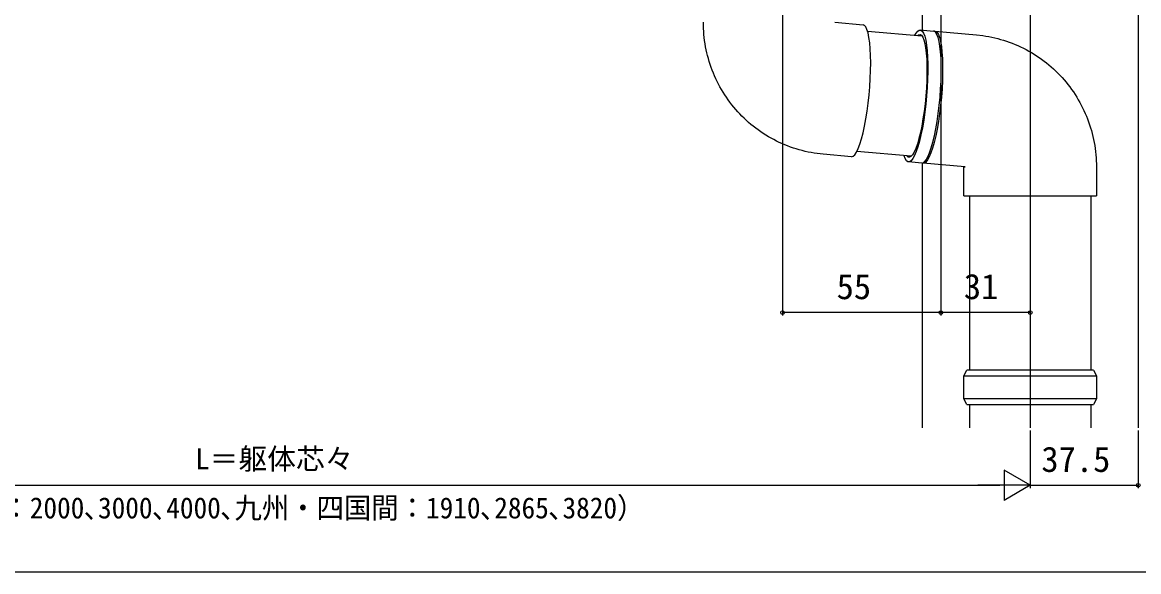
# Model space of a CAD drawing. Units: millimetres, scale not verified. Extents: x -525 to 525, y -783 to 779.
# Drawn here: x -95 to 292.7, y -782.8 to -592 of the extents above; entities that cross this region are included whole.
import ezdxf
from ezdxf.enums import TextEntityAlignment as Align

# ---------------------------------------------------------------- set-up
doc = ezdxf.new("R2010")
doc.units = ezdxf.units.MM
doc.header["$LTSCALE"] = 4
for name, color, linetype in [('0-3_YKK_12', 2, 'Continuous'), ('0-4_YKK_13', 4, 'Continuous'), ('0-5_YKK_D', 6, 'Continuous'), ('0-6_YKK_ZWAK', 7, 'Continuous')]:
    doc.layers.add(name, color=color, linetype=linetype)
doc.styles.add('ＭＳ ゴシック', font='')
doc.styles.get('ＭＳ ゴシック').set_extended_font_data('MS Gothic')

msp = doc.modelspace()

# ---------------------------------------------------------------- linework, layer by layer
at = {"layer": '0-3_YKK_12'}
for p, q in [((255, -6.8), (255, -732.8)), ((292.5, -131.36), (292.5, -732.8)), ((217.5, -640.887), (217.5, -732.8))]:
    msp.add_line(p, q, dxfattribs=at)
msp.add_lwpolyline([(217.5, -476.306), (217.5, -513.8), (217.5, -543.8), (217.5, -594.727)], dxfattribs=at)
at = {"layer": '0-4_YKK_13'}
for p, q in [((187.174, -592.027), (196.965, -592.899)), ((198.506, -595.044), (217.401, -596.726)), ((216.823, -594.667), (221.474, -595.081)), ((221.964, -595.124), (236.405, -596.41)), ((192.886, -638.718), (183.095, -637.846)), ((213.676, -638.561), (194.782, -636.879)), ((217.395, -640.9), (212.745, -640.486)), ((232.326, -642.229), (217.885, -640.943)), ((232, -652.232), (232, -642.232)), ((232, -642.232), (232.395, -642.232)), ((232.395, -642.232), (232.326, -642.229)), ((278, -642.232), (278, -652.232)), ((232, -652.232), (232.395, -652.232)), ((232.395, -652.232), (278, -652.232)), ((234, -712.8), (234, -652.232)), ((276, -652.232), (276, -712.8)), ((232, -714.8), (233, -712.8)), ((277, -712.8), (233, -712.8)), ((277, -712.8), (278, -714.8)), ((232, -722.8), (232, -714.8)), ((232, -714.8), (278, -714.8)), ((278, -714.8), (278, -722.8)), ((233, -724.8), (232, -722.8)), ((278, -722.8), (232, -722.8)), ((233, -724.8), (277, -724.8)), ((234, -732.8), (234, -724.8)), ((276, -724.8), (276, -732.8)), ((278, -722.8), (277, -724.8))]:
    msp.add_line(p, q, dxfattribs=at)
for points in [[(148.348, -616.269), (147.802, -615.358), (147.277, -614.434), (146.774, -613.498), (146.292, -612.551), (145.832, -611.593), (145.394, -610.625), (144.979, -609.647), (144.586, -608.659), (144.216, -607.662), (143.869, -606.658), (143.545, -605.645), (143.244, -604.625), (142.967, -603.599), (142.714, -602.566), (142.484, -601.528), (142.278, -600.485), (142.096, -599.437), (141.938, -598.385), (141.805, -597.33), (141.695, -596.272), (141.609, -595.212), (141.547, -594.15), (141.512, -593.088), (141.5, -592.024)], [(192.886, -638.718), (192.955, -638.721), (193.503, -638.54), (194.073, -638.001), (194.657, -637.112), (195.244, -635.887), (195.827, -634.345), (196.396, -632.511), (196.941, -630.413), (197.455, -628.086), (197.928, -625.564), (198.355, -622.889), (198.727, -620.102), (199.039, -617.247), (199.287, -614.37), (199.465, -611.515), (199.572, -608.728), (199.606, -606.053), (199.566, -603.531), (199.453, -601.203), (199.268, -599.106), (199.015, -597.272), (198.697, -595.73), (198.32, -594.505), (197.889, -593.616), (197.412, -593.077), (196.965, -592.899)], [(214.928, -596.506), (215.346, -595.785), (215.924, -595.07), (216.484, -594.709), (217.017, -594.709), (217.515, -595.07), (217.97, -595.785), (218.375, -596.844), (218.723, -598.231), (219.009, -599.922), (219.228, -601.892), (219.377, -604.109), (219.454, -606.538), (219.457, -609.142), (219.387, -611.878), (219.244, -614.705), (219.03, -617.576)], [(215.892, -596.592), (216.229, -596.356), (216.743, -596.269), (217.224, -596.531), (217.665, -597.139), (218.059, -598.082), (218.4, -599.346), (218.681, -600.909), (218.897, -602.745), (219.047, -604.825), (219.126, -607.115), (219.134, -609.576), (219.071, -612.169), (218.937, -614.85), (218.735, -617.576)], [(217.395, -640.9), (217.735, -640.857), (218.295, -640.497), (218.873, -639.781), (219.46, -638.722), (220.046, -637.336), (220.623, -635.645), (221.181, -633.675), (221.712, -631.458), (222.207, -629.028), (222.657, -626.425), (223.057, -623.688), (223.4, -620.862), (223.681, -617.99), (223.894, -615.119), (224.037, -612.292), (224.108, -609.556), (224.105, -606.952), (224.028, -604.523), (223.879, -602.306), (223.659, -600.336), (223.373, -598.645), (223.025, -597.258), (222.621, -596.199), (222.166, -595.484), (221.668, -595.123), (221.474, -595.081)], [(221.801, -595.127), (222.157, -595.167), (222.655, -595.527), (223.11, -596.243), (223.515, -597.302), (223.863, -598.688), (224.149, -600.379), (224.368, -602.349), (224.517, -604.566), (224.594, -606.996), (224.597, -609.599), (224.527, -612.336), (224.384, -615.162), (224.17, -618.034)], [(236.405, -596.41), (238.509, -596.652), (239.557, -596.801), (240.601, -596.979), (241.64, -597.184), (242.674, -597.415), (243.703, -597.669), (244.726, -597.946), (245.741, -598.246), (246.75, -598.57), (247.751, -598.917), (248.743, -599.289), (249.727, -599.683), (250.701, -600.1), (251.665, -600.54), (252.619, -601.002), (253.562, -601.486), (254.493, -601.993), (255.413, -602.52), (256.32, -603.07), (257.214, -603.64), (258.094, -604.231), (258.961, -604.842), (259.813, -605.473), (260.651, -606.124), (261.473, -606.794), (262.279, -607.484), (263.07, -608.191), (263.843, -608.918), (264.6, -609.661), (265.34, -610.423), (266.061, -611.201), (266.765, -611.996), (267.45, -612.807), (268.116, -613.634), (268.763, -614.476), (269.39, -615.333), (269.998, -616.204), (270.585, -617.089), (271.152, -617.987)], [(183.095, -637.846), (180.991, -637.604), (179.943, -637.455), (178.899, -637.277), (177.86, -637.072), (176.826, -636.841), (175.797, -636.587), (174.774, -636.31), (173.759, -636.01), (172.75, -635.686), (171.749, -635.339), (170.757, -634.968), (169.773, -634.573), (168.799, -634.156), (167.835, -633.716), (166.881, -633.254), (165.938, -632.77), (165.007, -632.264), (164.087, -631.736), (163.18, -631.187), (162.286, -630.617), (161.406, -630.026), (160.539, -629.414), (159.687, -628.783), (158.849, -628.132), (158.027, -627.462), (157.221, -626.773), (156.43, -626.065), (155.657, -625.339), (154.9, -624.595), (154.16, -623.833), (153.439, -623.055), (152.735, -622.26), (152.05, -621.449), (151.384, -620.622), (150.737, -619.78), (150.11, -618.924), (149.502, -618.052), (148.915, -617.167), (148.348, -616.269)], [(219.03, -617.576), (218.75, -620.448), (218.407, -623.274), (218.007, -626.011), (217.556, -628.614), (217.061, -631.044), (216.531, -633.261), (215.973, -635.231), (215.396, -636.922), (214.809, -638.308), (214.223, -639.367), (213.645, -640.083), (213.084, -640.443), (212.551, -640.443), (212.053, -640.083), (211.598, -639.367), (211.204, -638.341)], [(218.735, -617.576), (218.468, -620.302), (218.141, -622.984), (217.758, -625.576), (217.327, -628.038), (216.854, -630.327), (216.347, -632.407), (215.814, -634.244), (215.265, -635.807), (214.707, -637.07), (214.151, -638.014), (213.605, -638.622), (213.079, -638.884), (212.58, -638.796), (212.168, -638.426)], [(224.17, -618.034), (223.89, -620.905), (223.547, -623.732), (223.147, -626.468), (222.696, -629.072), (222.201, -631.501), (221.671, -633.718), (221.113, -635.688), (220.536, -637.379), (219.95, -638.766), (219.363, -639.825), (218.785, -640.54), (218.225, -640.901), (217.885, -640.943)], [(271.152, -617.987), (271.698, -618.898), (272.223, -619.822), (272.726, -620.758), (273.208, -621.705), (273.668, -622.663), (274.106, -623.631), (274.521, -624.61), (274.914, -625.597), (275.284, -626.594), (275.631, -627.599), (275.955, -628.611), (276.256, -629.631), (276.533, -630.657), (276.786, -631.69), (277.016, -632.728), (277.222, -633.771), (277.404, -634.819), (277.562, -635.871), (277.695, -636.926), (277.805, -637.984), (277.891, -639.044), (277.953, -640.106), (277.988, -641.169), (278, -642.232)]]:
    msp.add_lwpolyline(points, dxfattribs=at)
at = {"layer": '0-5_YKK_D'}
for p, q in [((169, -523.8), (169, -693.8)), ((224, -523.8), (224, -693.8)), ((224, -523.8), (224, -693.8)), ((224, -692.8), (169, -692.8)), ((255, -692.8), (224, -692.8)), ((255, -733.8), (255, -753.8)), ((255, -733.8), (255, -753.8)), ((292.5, -733.8), (292.5, -753.8)), ((255, -752.8), (245.907, -747.55)), ((245.907, -747.55), (245.907, -758.05)), ((-234.5, -752.8), (244.5, -752.8)), ((255, -752.8), (236.813, -752.8)), ((255, -752.8), (245.907, -758.05)), ((255, -752.8), (292.5, -752.8))]:
    msp.add_line(p, q, dxfattribs=at)
for centre in [(169, -692.8), (224, -692.8), (224, -692.8), (255, -692.8), (292.5, -752.8)]:
    msp.add_circle(centre, 0.637, dxfattribs=at)
at = {"layer": '0-6_YKK_ZWAK'}
msp.add_lwpolyline([(-525, -782.8), (525, -782.8), (525, 747.2)], dxfattribs=at)

# ---------------------------------------------------------------- texts
at = {"layer": '0-5_YKK_D', "style": 'ＭＳ ゴシック'}
for s, height, p in [('55', 8.798, (187.773, -690.8)), ('31', 8.798, (231.966, -690.8)), ('L＝躯体芯々', 7.331, (-34.943, -749.493)), ('37.5', 8.798, (258.886, -750.8))]:
    msp.add_text(s, height=height, dxfattribs=at).set_placement(p, align=Align.BOTTOM_LEFT)
at = {"layer": '0-5_YKK_D', "style": 'ＭＳ ゴシック', "width": 0.95}
msp.add_text('（関東間：1820､2730､3640､MM：2000､3000､4000､九州・四国間：1910､2865､3820）', height=7.331, dxfattribs=at).set_placement((-229.99, -766.505), align=Align.BOTTOM_LEFT)

doc.saveas('drawing.dxf')
